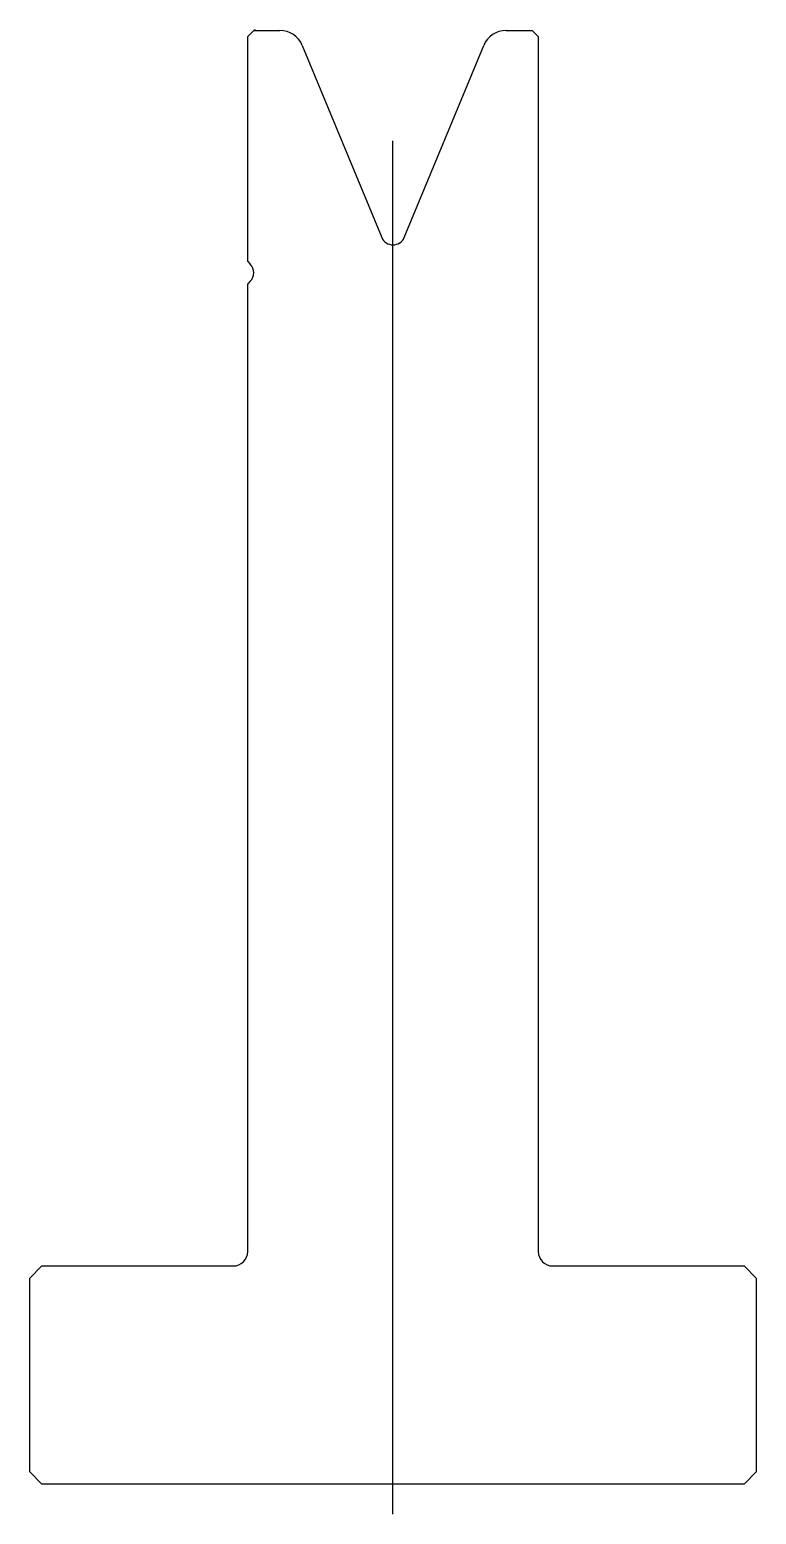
# Model space of a CAD drawing. Header units: metres. Extents: x -30 to 30, y -58 to 64.
import ezdxf

# ---------------------------------------------------------------- set-up
doc = ezdxf.new("R2010")
doc.units = ezdxf.units.M

msp = doc.modelspace()

# ---------------------------------------------------------------- linework, layer by layer
for p, q in [((-11.489172, 64.362069), (-11.989172, 63.862069)), ((-11.989172, 45.276283), (-11.989172, 63.862069)), ((-11.369093, 64.424782), (-11.489172, 64.362069)), ((-11.489172, 64.362069), (-9.32553, 64.362069)), ((9.347185, 64.362069), (11.510828, 64.362069)), ((12.010828, 63.862069), (11.510828, 64.362069)), ((12.010828, 63.862069), (12.010828, -36.437931)), ((-7.47777, 63.127436), (-0.913052, 47.278803)), ((0.934707, 47.278803), (7.499426, 63.127436)), ((0.010828, -58.137931), (0.010828, 55.261915)), ((-11.989172, 45.276283), (-11.782065, 45.069176)), ((-11.782065, 43.654962), (-11.989172, 43.447855)), ((-11.989172, -36.437931), (-11.989172, 43.447855)), ((-28.989172, -37.637931), (-29.989172, -38.637931)), ((-28.989172, -37.637931), (-13.189172, -37.637931)), ((13.210828, -37.637931), (29.010828, -37.637931)), ((30.010828, -38.637931), (29.010828, -37.637931)), ((-29.989172, -54.637931), (-29.989172, -38.637931)), ((30.010828, -38.637931), (30.010828, -54.637931)), ((-29.989172, -54.637931), (-28.989172, -55.637931)), ((29.010828, -55.637931), (30.010828, -54.637931)), ((29.010828, -55.637931), (-28.989172, -55.637931))]:
    msp.add_line(p, q)
for centre, radius, start, end in [((-9.32553, 62.362069), 2, 22.5, 90), ((9.347185, 62.362069), 2, 90, 157.5), ((0.010828, 47.661486), 1, 202.5, 337.5), ((-12.489172, 44.362069), 1, 315, 45), ((-13.189172, -36.437931), 1.2, 270, 0), ((13.210828, -36.437931), 1.2, 180, 270)]:
    msp.add_arc(centre, radius, start, end)

doc.saveas('drawing.dxf')
